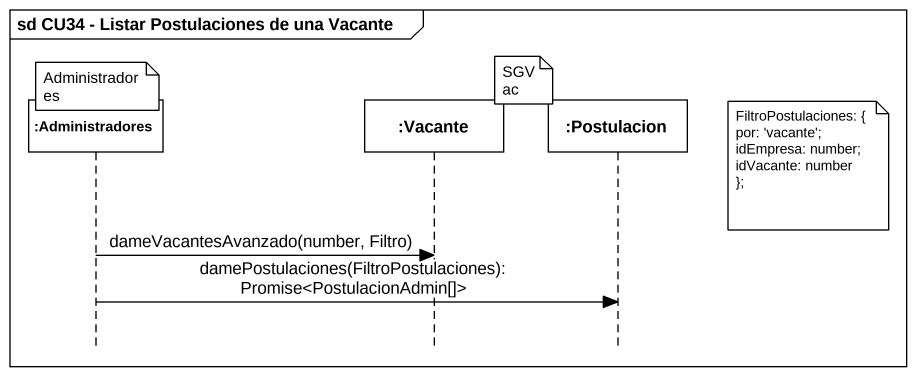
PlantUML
@startuml
mainframe sd CU34 - Listar Postulaciones de una Vacante
hide footbox
participant ":Administradores" as Administradores
participant ":Vacante" as Vacante
participant ":Postulacion" as Postulacion

note right of Vacante : SGVac
note over Administradores : Administradores
note right of Postulacion
  FiltroPostulaciones: {
  por: 'vacante';
  idEmpresa: number;
  idVacante: number
  ~};
end note
Administradores -> Vacante : dameVacantesAvanzado(number, Filtro)
Administradores -> Postulacion : damePostulaciones(FiltroPostulaciones): Promise<PostulacionAdmin[]>
@enduml
